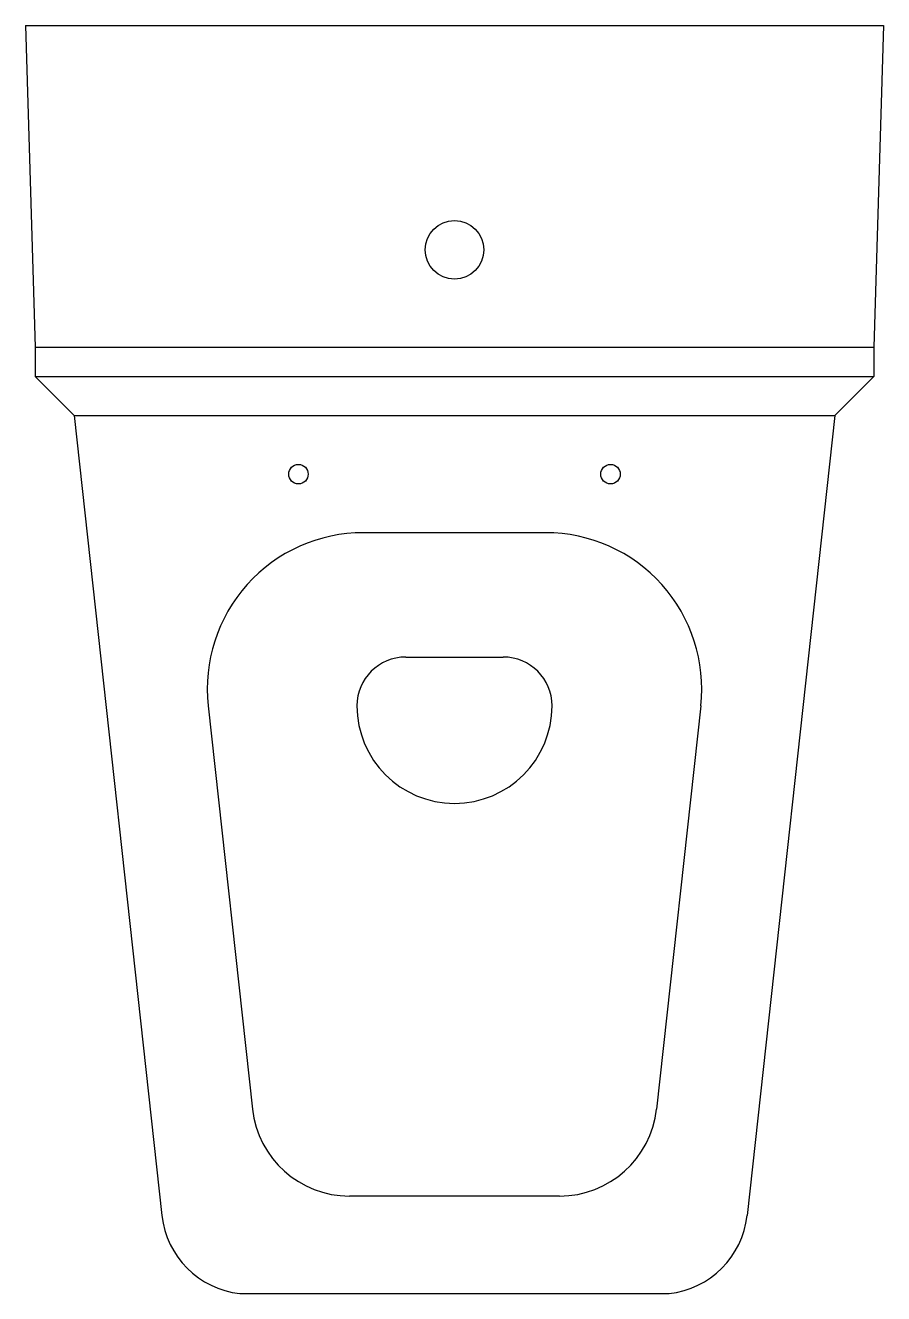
# Model space of a CAD drawing. Extents: x 636.604 to 637.044, y 1437.895 to 1438.545.
import ezdxf

# ---------------------------------------------------------------- set-up
doc = ezdxf.new("R2010")
doc.units = 0
doc.header["$MEASUREMENT"] = 0
doc.layers.get('0').update_dxf_attribs({"linetype": 'CONTINUOUS'})

msp = doc.modelspace()

# ---------------------------------------------------------------- linework, layer by layer
for p, q in [((636.6035, 1438.54538), (636.6085, 1438.38038)), ((636.6035, 1438.54538), (637.0435, 1438.54538)), ((637.0435, 1438.54538), (637.0385, 1438.38038)), ((636.6085, 1438.38038), (637.0385, 1438.38038)), ((636.6085, 1438.38038), (636.6085, 1438.36538)), ((637.0385, 1438.38038), (637.0385, 1438.36538)), ((636.6085, 1438.36538), (637.0385, 1438.36538)), ((636.6085, 1438.36538), (636.6285, 1438.34538)), ((637.0385, 1438.36538), (637.0185, 1438.34538)), ((636.6285, 1438.34538), (637.0185, 1438.34538)), ((636.6285, 1438.34538), (636.6735, 1437.93538)), ((637.0185, 1438.34538), (636.9735, 1437.93538)), ((636.87022, 1438.28538), (636.77679, 1438.28538)), ((636.7985, 1438.22166), (636.8485, 1438.22166)), ((636.69727, 1438.19666), (636.71996, 1437.98993)), ((636.94974, 1438.19666), (636.92705, 1437.98993)), ((636.87735, 1437.94538), (636.76966, 1437.94538)), ((636.7135, 1437.89538), (636.9335, 1437.89538))]:
    msp.add_line(p, q)
for centre, radius in [((636.8235, 1438.43038), 0.015), ((636.7435, 1438.31538), 0.005), ((636.9035, 1438.31538), 0.005)]:
    msp.add_circle(centre, radius)
for centre, radius, start, end in [((636.77679, 1438.20538), 0.08, 90, 186.26349), ((636.87022, 1438.20538), 0.08, 353.73651, 90), ((636.7985, 1438.19666), 0.025, 90, 180), ((636.8485, 1438.19666), 0.025, 0, 90), ((636.8235, 1438.19666), 0.05, 180, 0), ((636.76966, 1437.99538), 0.05, 186.26349, 270), ((636.87735, 1437.99538), 0.05, 270, 353.73651), ((636.71843, 1437.94032), 0.0452, 186.26349, 263.73651), ((636.92857, 1437.94032), 0.0452, 276.26349, 353.73651)]:
    msp.add_arc(centre, radius, start, end)

doc.saveas('drawing.dxf')
